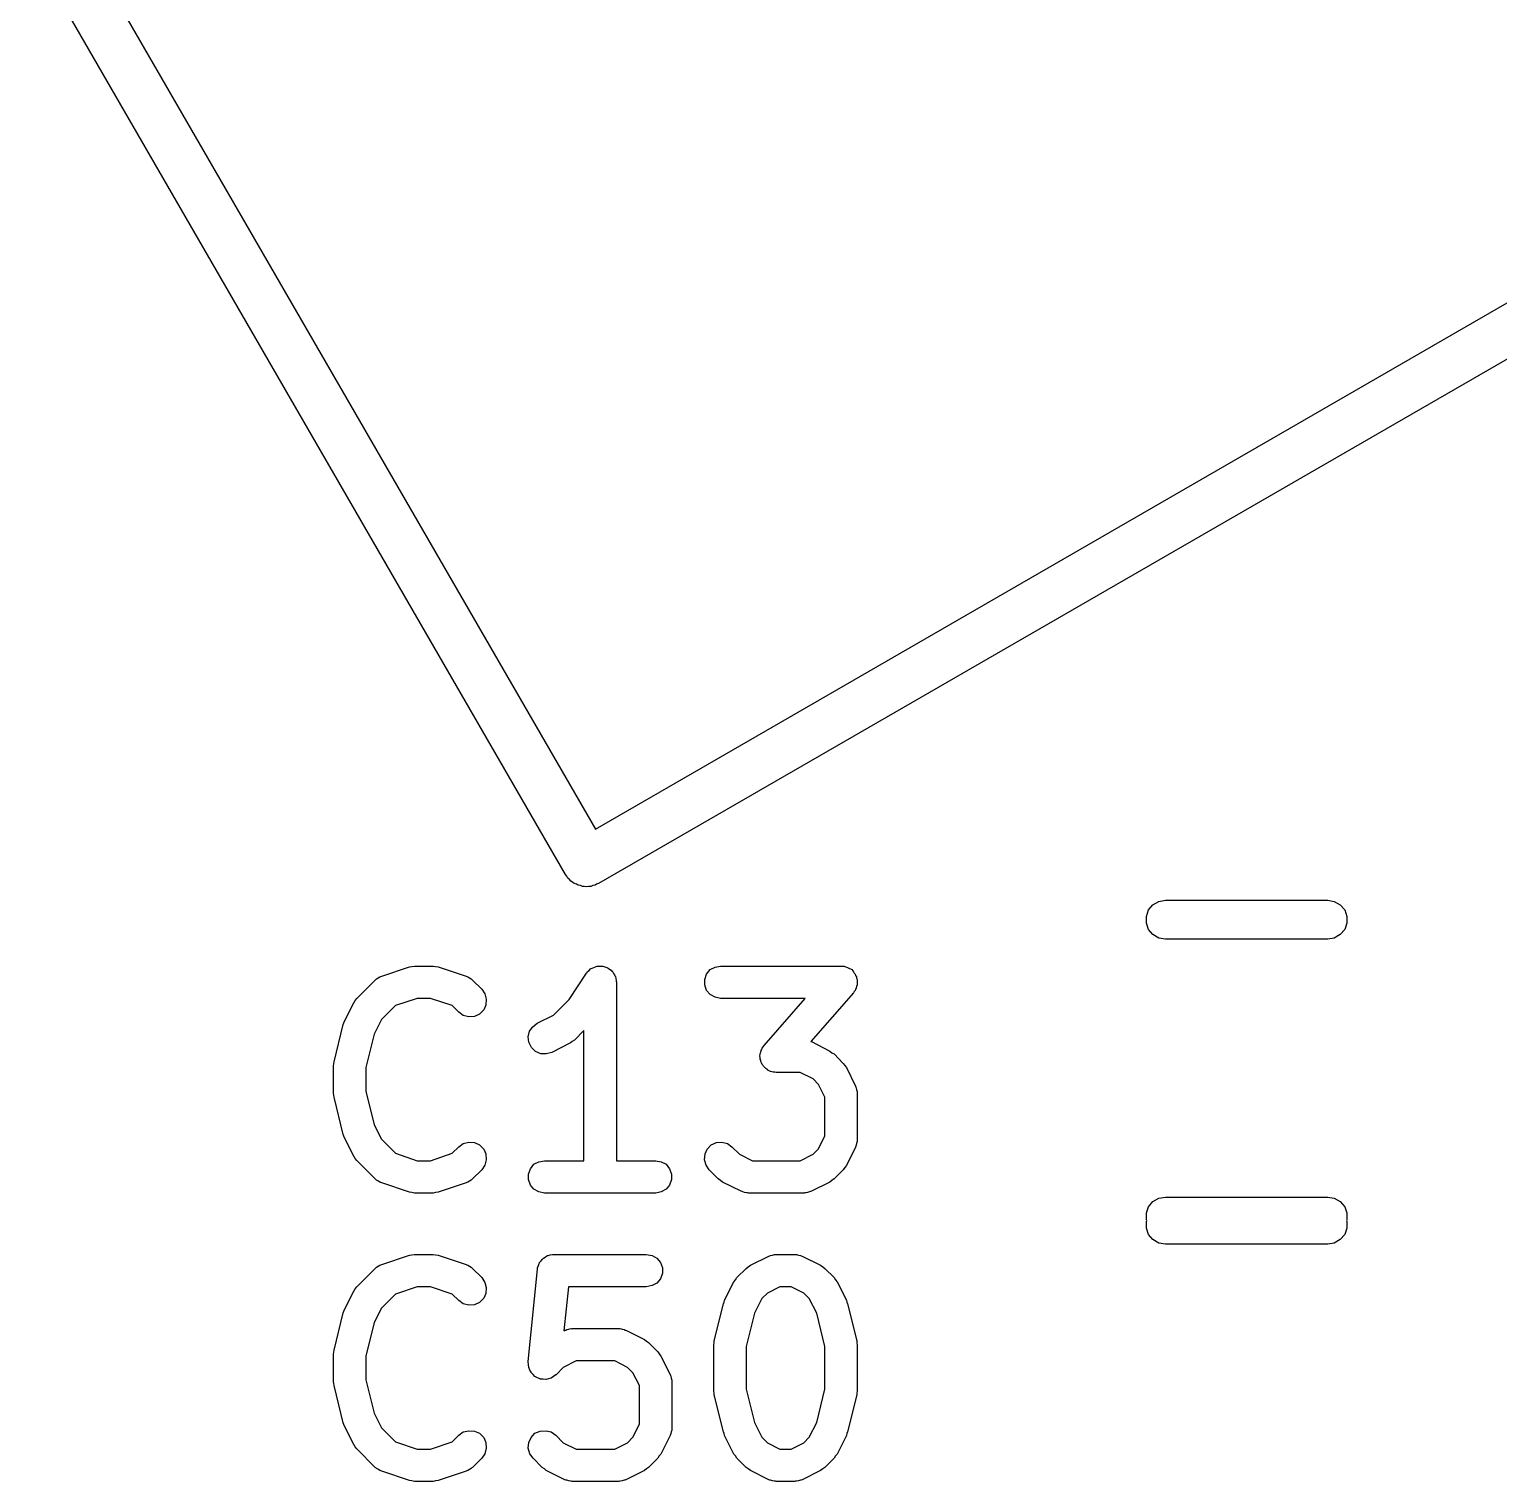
# Model space of a CAD drawing. Extents: x 83.4 to 168.1, y -157.3 to -85.4.
# Drawn here: x 121.518 to 126.045, y -107.045 to -102.569 of the extents above; entities that cross this region are included whole.
import ezdxf

# ---------------------------------------------------------------- set-up
doc = ezdxf.new("R2010")
doc.units = 0
doc.header["$MEASUREMENT"] = 0
doc.layers.add('BLACK', color=7, linetype='CONTINUOUS')

msp = doc.modelspace()

# ---------------------------------------------------------------- linework, layer by layer
at = {"layer": 'Black'}
for p, q in [((123.17, -105.174), (115.62, -92.0972)), ((117.587, -95.2048), (123.262, -105.034)), ((123.262, -105.034), (134.564, -98.5092)), ((134.704, -98.6016), (123.272, -105.202)), ((123.174, -105.179), (123.17, -105.174)), ((123.177, -105.185), (123.174, -105.179)), ((123.182, -105.189), (123.177, -105.185)), ((123.187, -105.194), (123.182, -105.189)), ((123.192, -105.197), (123.187, -105.194)), ((123.197, -105.202), (123.192, -105.197)), ((123.204, -105.204), (123.197, -105.202)), ((123.209, -105.207), (123.204, -105.204)), ((123.216, -105.208), (123.209, -105.207)), ((123.222, -105.211), (123.216, -105.208)), ((123.228, -105.211), (123.222, -105.211)), ((123.235, -105.212), (123.228, -105.211)), ((123.241, -105.211), (123.235, -105.212)), ((123.248, -105.211), (123.241, -105.211)), ((123.254, -105.208), (123.248, -105.211)), ((123.261, -105.207), (123.254, -105.208)), ((123.266, -105.204), (123.261, -105.207)), ((123.272, -105.202), (123.266, -105.204)), ((124.98, -105.267), (124.998, -105.257)), ((124.998, -105.257), (125.019, -105.253)), ((125.019, -105.253), (125.519, -105.253)), ((125.519, -105.253), (125.539, -105.257)), ((125.539, -105.257), (125.557, -105.267)), ((124.96, -105.303), (124.967, -105.283)), ((124.967, -105.283), (124.98, -105.267)), ((125.557, -105.267), (125.571, -105.283)), ((125.571, -105.283), (125.578, -105.303)), ((124.96, -105.324), (124.96, -105.303)), ((124.967, -105.343), (124.96, -105.324)), ((124.98, -105.359), (124.967, -105.343)), ((125.571, -105.343), (125.557, -105.359)), ((125.578, -105.324), (125.571, -105.343)), ((125.578, -105.303), (125.578, -105.324)), ((124.998, -105.37), (124.98, -105.359)), ((125.019, -105.373), (124.998, -105.37)), ((125.519, -105.373), (125.019, -105.373)), ((125.539, -105.37), (125.519, -105.373)), ((125.557, -105.359), (125.539, -105.37)), ((122.604, -105.487), (122.689, -105.458)), ((122.689, -105.458), (122.697, -105.457)), ((122.697, -105.457), (122.705, -105.456)), ((122.705, -105.456), (122.762, -105.456)), ((122.762, -105.456), (122.77, -105.457)), ((122.77, -105.457), (122.778, -105.458)), ((122.778, -105.458), (122.864, -105.487)), ((123.181, -105.559), (123.235, -105.478)), ((123.235, -105.478), (123.237, -105.476)), ((123.237, -105.476), (123.238, -105.473)), ((123.238, -105.473), (123.243, -105.47)), ((123.243, -105.47), (123.247, -105.465)), ((123.247, -105.465), (123.249, -105.464)), ((123.249, -105.464), (123.252, -105.462)), ((123.252, -105.462), (123.257, -105.46)), ((123.257, -105.46), (123.263, -105.458)), ((123.263, -105.458), (123.265, -105.457)), ((123.265, -105.457), (123.268, -105.456)), ((123.268, -105.456), (123.274, -105.456)), ((123.274, -105.456), (123.28, -105.456)), ((123.28, -105.456), (123.282, -105.456)), ((123.282, -105.456), (123.285, -105.456)), ((123.285, -105.456), (123.291, -105.458)), ((123.291, -105.458), (123.297, -105.46)), ((123.297, -105.46), (123.299, -105.461)), ((123.299, -105.461), (123.302, -105.462)), ((123.302, -105.462), (123.306, -105.466)), ((123.306, -105.466), (123.311, -105.469)), ((123.311, -105.469), (123.313, -105.472)), ((123.313, -105.472), (123.315, -105.473)), ((123.315, -105.473), (123.318, -105.479)), ((123.318, -105.479), (123.321, -105.483)), ((123.321, -105.483), (123.322, -105.486)), ((123.599, -105.497), (123.605, -105.481)), ((123.605, -105.481), (123.616, -105.467)), ((123.616, -105.467), (123.631, -105.459)), ((123.631, -105.459), (123.648, -105.456)), ((123.648, -105.456), (124.019, -105.456)), ((124.019, -105.456), (124.024, -105.456)), ((124.024, -105.456), (124.029, -105.456)), ((124.029, -105.456), (124.033, -105.458)), ((124.033, -105.458), (124.037, -105.459)), ((124.037, -105.459), (124.041, -105.461)), ((124.041, -105.461), (124.045, -105.463)), ((124.045, -105.463), (124.048, -105.465)), ((124.048, -105.465), (124.052, -105.467)), ((124.052, -105.467), (124.055, -105.471)), ((124.055, -105.471), (124.058, -105.474)), ((124.058, -105.474), (124.06, -105.478)), ((124.06, -105.478), (124.063, -105.481)), ((124.063, -105.481), (124.064, -105.485)), ((122.527, -105.556), (122.584, -105.499)), ((122.584, -105.499), (122.586, -105.497)), ((122.586, -105.497), (122.588, -105.495)), ((122.588, -105.495), (122.593, -105.492)), ((122.593, -105.492), (122.598, -105.489)), ((122.598, -105.489), (122.601, -105.488)), ((122.601, -105.488), (122.604, -105.487)), ((122.864, -105.487), (122.866, -105.488)), ((122.866, -105.488), (122.869, -105.489)), ((122.869, -105.489), (122.874, -105.492)), ((122.874, -105.492), (122.879, -105.495)), ((122.879, -105.495), (122.881, -105.497)), ((122.881, -105.497), (122.883, -105.499)), ((122.883, -105.499), (122.912, -105.527)), ((122.912, -105.527), (122.922, -105.542)), ((123.322, -105.486), (123.324, -105.488)), ((123.324, -105.488), (123.325, -105.494)), ((123.325, -105.494), (123.326, -105.5)), ((123.326, -105.5), (123.326, -105.503)), ((123.326, -105.503), (123.327, -105.506)), ((123.327, -105.506), (123.327, -106.056)), ((123.599, -105.514), (123.599, -105.497)), ((123.605, -105.531), (123.599, -105.514)), ((124.064, -105.527), (124.063, -105.531)), ((124.064, -105.485), (124.067, -105.489)), ((124.066, -105.524), (124.064, -105.527)), ((124.067, -105.519), (124.066, -105.524)), ((124.067, -105.489), (124.067, -105.493)), ((124.067, -105.493), (124.069, -105.497)), ((124.069, -105.514), (124.067, -105.519)), ((124.069, -105.497), (124.069, -105.502)), ((124.069, -105.502), (124.069, -105.507)), ((124.069, -105.507), (124.069, -105.51)), ((124.069, -105.51), (124.069, -105.514)), ((122.489, -105.626), (122.518, -105.569)), ((122.518, -105.569), (122.522, -105.562)), ((122.522, -105.562), (122.527, -105.556)), ((122.713, -105.556), (122.646, -105.578)), ((122.754, -105.556), (122.713, -105.556)), ((122.821, -105.578), (122.754, -105.556)), ((122.922, -105.542), (122.926, -105.558)), ((122.926, -105.558), (122.925, -105.576)), ((123.133, -105.607), (123.181, -105.559)), ((123.616, -105.544), (123.605, -105.531)), ((123.631, -105.552), (123.616, -105.544)), ((123.648, -105.556), (123.631, -105.552)), ((123.909, -105.556), (123.648, -105.556)), ((123.782, -105.701), (123.909, -105.556)), ((124.057, -105.538), (123.926, -105.689)), ((124.06, -105.534), (124.057, -105.538)), ((124.063, -105.531), (124.06, -105.534)), ((122.646, -105.578), (122.603, -105.621)), ((122.841, -105.598), (122.821, -105.578)), ((122.855, -105.608), (122.841, -105.598)), ((122.872, -105.612), (122.855, -105.608)), ((122.89, -105.611), (122.872, -105.612)), ((122.905, -105.604), (122.89, -105.611)), ((122.918, -105.591), (122.905, -105.604)), ((122.925, -105.576), (122.918, -105.591)), ((123.083, -105.632), (123.133, -105.607)), ((122.457, -105.751), (122.485, -105.636)), ((122.485, -105.636), (122.487, -105.631)), ((122.487, -105.631), (122.489, -105.626)), ((122.603, -105.621), (122.581, -105.666)), ((123.055, -105.674), (123.059, -105.657)), ((123.059, -105.657), (123.069, -105.643)), ((123.069, -105.643), (123.083, -105.632)), ((123.227, -105.655), (123.198, -105.684)), ((123.227, -106.056), (123.227, -105.655)), ((122.581, -105.666), (122.555, -105.769)), ((123.057, -105.691), (123.055, -105.674)), ((123.065, -105.707), (123.057, -105.691)), ((123.078, -105.719), (123.065, -105.707)), ((123.185, -105.693), (123.128, -105.722)), ((123.191, -105.688), (123.185, -105.693)), ((123.198, -105.684), (123.191, -105.688)), ((123.775, -105.713), (123.776, -105.709)), ((123.776, -105.709), (123.779, -105.705)), ((123.779, -105.705), (123.782, -105.701)), ((123.926, -105.689), (123.928, -105.689)), ((123.928, -105.689), (123.985, -105.718)), ((122.456, -105.757), (122.457, -105.751)), ((123.094, -105.726), (123.078, -105.719)), ((123.111, -105.727), (123.094, -105.726)), ((123.128, -105.722), (123.111, -105.727)), ((123.769, -105.733), (123.77, -105.729)), ((123.77, -105.738), (123.769, -105.733)), ((123.77, -105.725), (123.772, -105.721)), ((123.77, -105.729), (123.77, -105.725)), ((123.77, -105.743), (123.77, -105.738)), ((123.772, -105.746), (123.77, -105.743)), ((123.772, -105.721), (123.773, -105.716)), ((123.772, -105.75), (123.772, -105.746)), ((123.774, -105.754), (123.772, -105.75)), ((123.773, -105.716), (123.775, -105.713)), ((123.776, -105.759), (123.774, -105.754)), ((123.985, -105.718), (123.991, -105.723)), ((123.991, -105.723), (123.998, -105.727)), ((123.998, -105.727), (124.026, -105.756)), ((122.455, -105.763), (122.456, -105.757)), ((122.455, -105.848), (122.455, -105.763)), ((122.555, -105.769), (122.555, -105.842)), ((123.779, -105.762), (123.776, -105.759)), ((123.78, -105.765), (123.779, -105.762)), ((123.784, -105.769), (123.78, -105.765)), ((123.787, -105.772), (123.784, -105.769)), ((123.791, -105.774), (123.787, -105.772)), ((123.794, -105.777), (123.791, -105.774)), ((123.798, -105.779), (123.794, -105.777)), ((123.802, -105.781), (123.798, -105.779)), ((123.806, -105.782), (123.802, -105.781)), ((123.81, -105.783), (123.806, -105.782)), ((123.815, -105.783), (123.81, -105.783)), ((123.819, -105.784), (123.815, -105.783)), ((123.893, -105.784), (123.819, -105.784)), ((123.933, -105.804), (123.893, -105.784)), ((124.026, -105.756), (124.031, -105.762)), ((124.031, -105.762), (124.036, -105.769)), ((124.036, -105.769), (124.064, -105.826)), ((122.555, -105.842), (122.581, -105.945)), ((123.95, -105.821), (123.933, -105.804)), ((123.969, -105.86), (123.95, -105.821)), ((124.064, -105.826), (124.065, -105.829)), ((124.065, -105.829), (124.066, -105.831)), ((124.066, -105.831), (124.067, -105.837)), ((124.067, -105.837), (124.069, -105.843)), ((124.069, -105.843), (124.069, -105.846)), ((122.456, -105.854), (122.455, -105.848)), ((122.457, -105.86), (122.456, -105.854)), ((122.485, -105.975), (122.457, -105.86)), ((123.969, -105.979), (123.969, -105.86)), ((124.069, -105.846), (124.069, -105.848)), ((124.069, -105.848), (124.069, -105.991)), ((122.487, -105.98), (122.485, -105.975)), ((122.489, -105.985), (122.487, -105.98)), ((122.581, -105.945), (122.603, -105.99)), ((123.95, -106.019), (123.969, -105.979)), ((122.518, -106.042), (122.489, -105.985)), ((122.603, -105.99), (122.646, -106.033)), ((122.821, -106.033), (122.841, -106.013)), ((122.841, -106.013), (122.855, -106.003)), ((122.855, -106.003), (122.872, -105.999)), ((122.872, -105.999), (122.89, -106)), ((122.89, -106), (122.905, -106.007)), ((122.905, -106.007), (122.918, -106.02)), ((122.918, -106.02), (122.925, -106.035)), ((123.6, -106.035), (123.607, -106.02)), ((123.607, -106.02), (123.619, -106.007)), ((123.619, -106.007), (123.635, -106)), ((123.635, -106), (123.652, -105.999)), ((123.652, -105.999), (123.669, -106.003)), ((123.669, -106.003), (123.683, -106.013)), ((123.683, -106.013), (123.706, -106.036)), ((123.933, -106.036), (123.95, -106.019)), ((124.064, -106.014), (124.036, -106.071)), ((124.065, -106.011), (124.064, -106.014)), ((124.066, -106.008), (124.065, -106.011)), ((124.067, -106.003), (124.066, -106.008)), ((124.069, -105.997), (124.067, -106.003)), ((124.069, -105.991), (124.069, -105.994)), ((124.069, -105.994), (124.069, -105.997)), ((122.522, -106.049), (122.518, -106.042)), ((122.527, -106.055), (122.522, -106.049)), ((122.584, -106.112), (122.527, -106.055)), ((122.646, -106.033), (122.713, -106.056)), ((122.713, -106.056), (122.754, -106.056)), ((122.754, -106.056), (122.821, -106.033)), ((122.922, -106.07), (122.912, -106.084)), ((122.926, -106.053), (122.922, -106.07)), ((122.925, -106.035), (122.926, -106.053)), ((123.062, -106.081), (123.073, -106.067)), ((123.073, -106.067), (123.088, -106.059)), ((123.088, -106.059), (123.105, -106.056)), ((123.105, -106.056), (123.227, -106.056)), ((123.327, -106.056), (123.448, -106.056)), ((123.448, -106.056), (123.465, -106.059)), ((123.465, -106.059), (123.48, -106.067)), ((123.48, -106.067), (123.491, -106.081)), ((123.598, -106.053), (123.6, -106.035)), ((123.603, -106.07), (123.598, -106.053)), ((123.613, -106.084), (123.603, -106.07)), ((123.706, -106.036), (123.746, -106.056)), ((123.746, -106.056), (123.893, -106.056)), ((123.893, -106.056), (123.933, -106.036)), ((124.036, -106.071), (124.031, -106.077)), ((122.586, -106.114), (122.584, -106.112)), ((122.588, -106.116), (122.586, -106.114)), ((122.594, -106.119), (122.588, -106.116)), ((122.879, -106.116), (122.874, -106.119)), ((122.881, -106.114), (122.879, -106.116)), ((122.883, -106.112), (122.881, -106.114)), ((122.912, -106.084), (122.883, -106.112)), ((123.056, -106.097), (123.062, -106.081)), ((123.056, -106.114), (123.056, -106.097)), ((123.062, -106.131), (123.056, -106.114)), ((123.491, -106.081), (123.497, -106.097)), ((123.497, -106.114), (123.491, -106.131)), ((123.497, -106.097), (123.497, -106.114)), ((123.641, -106.112), (123.613, -106.084)), ((123.648, -106.117), (123.641, -106.112)), ((123.654, -106.122), (123.648, -106.117)), ((123.991, -106.117), (123.985, -106.122)), ((123.998, -106.112), (123.991, -106.117)), ((124.026, -106.084), (123.998, -106.112)), ((124.031, -106.077), (124.026, -106.084)), ((122.598, -106.122), (122.594, -106.119)), ((122.601, -106.123), (122.598, -106.122)), ((122.604, -106.124), (122.601, -106.123)), ((122.689, -106.153), (122.604, -106.124)), ((122.697, -106.154), (122.689, -106.153)), ((122.705, -106.156), (122.697, -106.154)), ((122.762, -106.156), (122.705, -106.156)), ((122.77, -106.154), (122.762, -106.156)), ((122.778, -106.153), (122.77, -106.154)), ((122.864, -106.124), (122.778, -106.153)), ((122.866, -106.123), (122.864, -106.124)), ((122.869, -106.122), (122.866, -106.123)), ((122.874, -106.119), (122.869, -106.122)), ((123.073, -106.144), (123.062, -106.131)), ((123.088, -106.152), (123.073, -106.144)), ((123.105, -106.156), (123.088, -106.152)), ((123.448, -106.156), (123.105, -106.156)), ((123.465, -106.152), (123.448, -106.156)), ((123.48, -106.144), (123.465, -106.152)), ((123.491, -106.131), (123.48, -106.144)), ((123.711, -106.15), (123.654, -106.122)), ((123.714, -106.151), (123.711, -106.15)), ((123.717, -106.152), (123.714, -106.151)), ((123.722, -106.154), (123.717, -106.152)), ((123.728, -106.155), (123.722, -106.154)), ((123.731, -106.155), (123.728, -106.155)), ((123.734, -106.156), (123.731, -106.155)), ((123.905, -106.156), (123.734, -106.156)), ((123.908, -106.155), (123.905, -106.156)), ((123.911, -106.155), (123.908, -106.155)), ((123.916, -106.154), (123.911, -106.155)), ((123.922, -106.152), (123.916, -106.154)), ((123.925, -106.151), (123.922, -106.152)), ((123.928, -106.15), (123.925, -106.151)), ((123.985, -106.122), (123.928, -106.15)), ((124.96, -106.217), (124.967, -106.198)), ((124.967, -106.198), (124.98, -106.182)), ((124.98, -106.182), (124.998, -106.171)), ((124.998, -106.171), (125.019, -106.168)), ((125.019, -106.168), (125.519, -106.168)), ((125.519, -106.168), (125.539, -106.171)), ((125.539, -106.171), (125.557, -106.182)), ((125.557, -106.182), (125.571, -106.198)), ((125.571, -106.198), (125.578, -106.217)), ((124.96, -106.238), (124.96, -106.217)), ((124.961, -106.24), (124.96, -106.238)), ((124.96, -106.243), (124.961, -106.24)), ((124.96, -106.264), (124.96, -106.243)), ((125.578, -106.238), (125.577, -106.24)), ((125.577, -106.24), (125.578, -106.243)), ((125.578, -106.217), (125.578, -106.238)), ((125.578, -106.243), (125.578, -106.264)), ((124.967, -106.283), (124.96, -106.264)), ((124.98, -106.299), (124.967, -106.283)), ((125.571, -106.283), (125.557, -106.299)), ((125.578, -106.264), (125.571, -106.283)), ((124.998, -106.31), (124.98, -106.299)), ((125.019, -106.313), (124.998, -106.31)), ((125.519, -106.313), (125.019, -106.313)), ((125.539, -106.31), (125.519, -106.313)), ((125.557, -106.299), (125.539, -106.31)), ((122.527, -106.445), (122.584, -106.388)), ((122.584, -106.388), (122.586, -106.386)), ((122.586, -106.386), (122.588, -106.384)), ((122.588, -106.384), (122.593, -106.381)), ((122.593, -106.381), (122.598, -106.378)), ((122.598, -106.378), (122.601, -106.377)), ((122.601, -106.377), (122.604, -106.376)), ((122.604, -106.376), (122.689, -106.347)), ((122.689, -106.347), (122.697, -106.346)), ((122.697, -106.346), (122.705, -106.345)), ((122.705, -106.345), (122.762, -106.345)), ((122.762, -106.345), (122.77, -106.346)), ((122.77, -106.346), (122.778, -106.347)), ((122.778, -106.347), (122.864, -106.376)), ((122.864, -106.376), (122.866, -106.377)), ((122.866, -106.377), (122.869, -106.378)), ((122.869, -106.378), (122.874, -106.381)), ((122.874, -106.381), (122.879, -106.384)), ((122.879, -106.384), (122.881, -106.386)), ((122.881, -106.386), (122.883, -106.388)), ((122.883, -106.388), (122.912, -106.416)), ((123.084, -106.386), (123.087, -106.379)), ((123.084, -106.388), (123.084, -106.386)), ((123.084, -106.39), (123.084, -106.388)), ((123.087, -106.379), (123.089, -106.373)), ((123.089, -106.373), (123.09, -106.371)), ((123.09, -106.37), (123.095, -106.364)), ((123.09, -106.371), (123.09, -106.37)), ((123.095, -106.364), (123.099, -106.359)), ((123.099, -106.359), (123.1, -106.358)), ((123.1, -106.358), (123.102, -106.356)), ((123.102, -106.356), (123.107, -106.353)), ((123.107, -106.353), (123.113, -106.349)), ((123.113, -106.349), (123.115, -106.348)), ((123.115, -106.348), (123.117, -106.348)), ((123.117, -106.348), (123.123, -106.346)), ((123.123, -106.346), (123.13, -106.345)), ((123.13, -106.345), (123.132, -106.345)), ((123.132, -106.345), (123.134, -106.345)), ((123.134, -106.345), (123.419, -106.345)), ((123.419, -106.345), (123.437, -106.348)), ((123.437, -106.348), (123.452, -106.356)), ((123.452, -106.356), (123.463, -106.37)), ((123.463, -106.37), (123.469, -106.386)), ((123.469, -106.386), (123.469, -106.403)), ((123.698, -106.416), (123.727, -106.388)), ((123.727, -106.388), (123.733, -106.383)), ((123.733, -106.383), (123.74, -106.378)), ((123.74, -106.378), (123.797, -106.35)), ((123.797, -106.35), (123.8, -106.349)), ((123.8, -106.349), (123.802, -106.348)), ((123.802, -106.348), (123.808, -106.347)), ((123.808, -106.347), (123.814, -106.345)), ((123.814, -106.345), (123.817, -106.345)), ((123.817, -106.345), (123.819, -106.345)), ((123.819, -106.345), (123.877, -106.345)), ((123.877, -106.345), (123.879, -106.345)), ((123.879, -106.345), (123.882, -106.345)), ((123.882, -106.345), (123.888, -106.347)), ((123.888, -106.347), (123.894, -106.348)), ((123.894, -106.348), (123.896, -106.349)), ((123.896, -106.349), (123.899, -106.35)), ((123.899, -106.35), (123.956, -106.378)), ((123.956, -106.378), (123.963, -106.383)), ((123.963, -106.383), (123.969, -106.388)), ((123.969, -106.388), (123.998, -106.416)), ((122.912, -106.416), (122.922, -106.431)), ((122.922, -106.431), (122.926, -106.447)), ((123.055, -106.675), (123.084, -106.39)), ((123.452, -106.433), (123.437, -106.441)), ((123.463, -106.42), (123.452, -106.433)), ((123.469, -106.403), (123.463, -106.42)), ((123.66, -106.486), (123.689, -106.429)), ((123.689, -106.429), (123.694, -106.423)), ((123.694, -106.423), (123.698, -106.416)), ((123.998, -106.416), (124.002, -106.423)), ((124.002, -106.423), (124.007, -106.429)), ((124.007, -106.429), (124.036, -106.486)), ((122.489, -106.515), (122.518, -106.458)), ((122.518, -106.458), (122.522, -106.451)), ((122.522, -106.451), (122.527, -106.445)), ((122.646, -106.467), (122.603, -106.51)), ((122.713, -106.445), (122.646, -106.467)), ((122.754, -106.445), (122.713, -106.445)), ((122.821, -106.467), (122.754, -106.445)), ((122.841, -106.487), (122.821, -106.467)), ((122.925, -106.465), (122.918, -106.48)), ((122.926, -106.447), (122.925, -106.465)), ((123.179, -106.445), (123.165, -106.58)), ((123.419, -106.445), (123.179, -106.445)), ((123.437, -106.441), (123.419, -106.445)), ((123.792, -106.464), (123.775, -106.481)), ((123.831, -106.445), (123.792, -106.464)), ((123.865, -106.445), (123.831, -106.445)), ((123.904, -106.464), (123.865, -106.445)), ((123.921, -106.481), (123.904, -106.464)), ((122.485, -106.525), (122.487, -106.52)), ((122.487, -106.52), (122.489, -106.515)), ((122.603, -106.51), (122.581, -106.555)), ((122.855, -106.497), (122.841, -106.487)), ((122.872, -106.501), (122.855, -106.497)), ((122.89, -106.5), (122.872, -106.501)), ((122.905, -106.493), (122.89, -106.5)), ((122.918, -106.48), (122.905, -106.493)), ((123.628, -106.611), (123.657, -106.497)), ((123.657, -106.497), (123.659, -106.492)), ((123.659, -106.492), (123.66, -106.486)), ((123.775, -106.481), (123.752, -106.526)), ((123.944, -106.526), (123.921, -106.481)), ((124.036, -106.486), (124.037, -106.492)), ((124.037, -106.492), (124.039, -106.497)), ((124.039, -106.497), (124.068, -106.611)), ((122.457, -106.64), (122.485, -106.525)), ((122.581, -106.555), (122.555, -106.658)), ((123.752, -106.526), (123.727, -106.629)), ((123.969, -106.629), (123.944, -106.526)), ((123.165, -106.58), (123.168, -106.578)), ((123.168, -106.578), (123.171, -106.578)), ((123.171, -106.578), (123.174, -106.576)), ((123.174, -106.576), (123.18, -106.575)), ((123.18, -106.575), (123.185, -106.573)), ((123.185, -106.573), (123.188, -106.574)), ((123.188, -106.574), (123.191, -106.573)), ((123.191, -106.573), (123.334, -106.573)), ((123.334, -106.573), (123.337, -106.574)), ((123.337, -106.574), (123.339, -106.573)), ((123.339, -106.573), (123.345, -106.575)), ((123.345, -106.575), (123.351, -106.576)), ((123.351, -106.576), (123.353, -106.578)), ((123.353, -106.578), (123.356, -106.578)), ((123.356, -106.578), (123.413, -106.607)), ((123.413, -106.607), (123.42, -106.612)), ((123.42, -106.612), (123.426, -106.616)), ((123.628, -106.617), (123.628, -106.611)), ((124.068, -106.611), (124.068, -106.617)), ((122.455, -106.652), (122.456, -106.646)), ((122.455, -106.737), (122.455, -106.652)), ((122.456, -106.646), (122.457, -106.64)), ((122.555, -106.658), (122.555, -106.731)), ((123.426, -106.616), (123.455, -106.645)), ((123.455, -106.645), (123.459, -106.651)), ((123.459, -106.651), (123.464, -106.658)), ((123.464, -106.658), (123.493, -106.715)), ((123.627, -106.623), (123.628, -106.617)), ((123.627, -106.766), (123.627, -106.623)), ((123.727, -106.629), (123.727, -106.76)), ((123.969, -106.76), (123.969, -106.629)), ((124.068, -106.617), (124.069, -106.623)), ((124.069, -106.623), (124.069, -106.766)), ((123.055, -106.676), (123.055, -106.675)), ((123.056, -106.684), (123.055, -106.676)), ((123.055, -106.676), (123.055, -106.676)), ((123.057, -106.693), (123.056, -106.684)), ((123.06, -106.701), (123.057, -106.693)), ((123.057, -106.693), (123.057, -106.693)), ((123.057, -106.693), (123.057, -106.693)), ((123.064, -106.708), (123.06, -106.701)), ((123.163, -106.693), (123.141, -106.716)), ((123.203, -106.673), (123.163, -106.693)), ((123.322, -106.673), (123.203, -106.673)), ((123.361, -106.693), (123.322, -106.673)), ((123.378, -106.71), (123.361, -106.693)), ((122.456, -106.743), (122.455, -106.737)), ((122.457, -106.749), (122.456, -106.743)), ((122.485, -106.864), (122.457, -106.749)), ((122.555, -106.731), (122.581, -106.834)), ((123.064, -106.709), (123.064, -106.708)), ((123.07, -106.715), (123.064, -106.709)), ((123.064, -106.709), (123.064, -106.709)), ((123.076, -106.721), (123.07, -106.715)), ((123.084, -106.725), (123.076, -106.721)), ((123.076, -106.721), (123.076, -106.721)), ((123.076, -106.721), (123.076, -106.721)), ((123.092, -106.728), (123.084, -106.725)), ((123.092, -106.729), (123.092, -106.728)), ((123.092, -106.728), (123.092, -106.728)), ((123.101, -106.729), (123.092, -106.729)), ((123.109, -106.73), (123.101, -106.729)), ((123.11, -106.73), (123.109, -106.73)), ((123.109, -106.73), (123.109, -106.73)), ((123.118, -106.728), (123.11, -106.73)), ((123.126, -106.726), (123.118, -106.728)), ((123.133, -106.721), (123.126, -106.726)), ((123.126, -106.726), (123.126, -106.726)), ((123.126, -106.726), (123.126, -106.726)), ((123.14, -106.716), (123.133, -106.721)), ((123.141, -106.716), (123.14, -106.716)), ((123.14, -106.716), (123.14, -106.716)), ((123.398, -106.749), (123.378, -106.71)), ((123.398, -106.868), (123.398, -106.749)), ((123.493, -106.715), (123.494, -106.718)), ((123.494, -106.718), (123.495, -106.72)), ((123.495, -106.72), (123.496, -106.726)), ((123.496, -106.726), (123.498, -106.732)), ((123.498, -106.732), (123.498, -106.735)), ((123.498, -106.735), (123.498, -106.737)), ((123.498, -106.737), (123.498, -106.88)), ((123.628, -106.772), (123.627, -106.766)), ((123.628, -106.778), (123.628, -106.772)), ((123.657, -106.892), (123.628, -106.778)), ((123.727, -106.76), (123.752, -106.863)), ((123.944, -106.863), (123.969, -106.76)), ((124.068, -106.778), (124.039, -106.892)), ((124.069, -106.766), (124.068, -106.772)), ((124.068, -106.772), (124.068, -106.778)), ((122.581, -106.834), (122.603, -106.879)), ((122.487, -106.869), (122.485, -106.864)), ((122.489, -106.874), (122.487, -106.869)), ((122.518, -106.931), (122.489, -106.874)), ((122.603, -106.879), (122.646, -106.922)), ((123.378, -106.908), (123.398, -106.868)), ((123.498, -106.886), (123.496, -106.892)), ((123.498, -106.88), (123.498, -106.883)), ((123.498, -106.883), (123.498, -106.886)), ((123.752, -106.863), (123.775, -106.908)), ((123.921, -106.908), (123.944, -106.863)), ((122.522, -106.938), (122.518, -106.931)), ((122.646, -106.922), (122.713, -106.945)), ((122.754, -106.945), (122.821, -106.922)), ((122.821, -106.922), (122.841, -106.902)), ((122.841, -106.902), (122.855, -106.892)), ((122.855, -106.892), (122.872, -106.888)), ((122.872, -106.888), (122.89, -106.889)), ((122.89, -106.889), (122.905, -106.896)), ((122.905, -106.896), (122.918, -106.909)), ((122.918, -106.909), (122.925, -106.924)), ((122.925, -106.924), (122.926, -106.942)), ((123.055, -106.942), (123.057, -106.924)), ((123.057, -106.924), (123.064, -106.909)), ((123.064, -106.909), (123.076, -106.896)), ((123.076, -106.896), (123.092, -106.889)), ((123.092, -106.889), (123.11, -106.888)), ((123.11, -106.888), (123.126, -106.892)), ((123.126, -106.892), (123.14, -106.902)), ((123.14, -106.902), (123.163, -106.925)), ((123.163, -106.925), (123.203, -106.945)), ((123.322, -106.945), (123.361, -106.925)), ((123.361, -106.925), (123.378, -106.908)), ((123.493, -106.903), (123.464, -106.96)), ((123.494, -106.9), (123.493, -106.903)), ((123.495, -106.897), (123.494, -106.9)), ((123.496, -106.892), (123.495, -106.897)), ((123.659, -106.897), (123.657, -106.892)), ((123.66, -106.903), (123.659, -106.897)), ((123.689, -106.96), (123.66, -106.903)), ((123.775, -106.908), (123.792, -106.925)), ((123.792, -106.925), (123.831, -106.945)), ((123.865, -106.945), (123.904, -106.925)), ((123.904, -106.925), (123.921, -106.908)), ((124.036, -106.903), (124.007, -106.96)), ((124.037, -106.897), (124.036, -106.903)), ((124.039, -106.892), (124.037, -106.897)), ((122.527, -106.944), (122.522, -106.938)), ((122.584, -107.001), (122.527, -106.944)), ((122.713, -106.945), (122.754, -106.945)), ((122.912, -106.973), (122.883, -107.001)), ((122.922, -106.959), (122.912, -106.973)), ((122.926, -106.942), (122.922, -106.959)), ((123.06, -106.959), (123.055, -106.942)), ((123.07, -106.973), (123.06, -106.959)), ((123.098, -107.001), (123.07, -106.973)), ((123.203, -106.945), (123.322, -106.945)), ((123.455, -106.973), (123.426, -107.001)), ((123.459, -106.966), (123.455, -106.973)), ((123.464, -106.96), (123.459, -106.966)), ((123.694, -106.966), (123.689, -106.96)), ((123.698, -106.973), (123.694, -106.966)), ((123.727, -107.001), (123.698, -106.973)), ((123.831, -106.945), (123.865, -106.945)), ((123.998, -106.973), (123.969, -107.001)), ((124.002, -106.966), (123.998, -106.973)), ((124.007, -106.96), (124.002, -106.966)), ((122.586, -107.003), (122.584, -107.001)), ((122.588, -107.005), (122.586, -107.003)), ((122.594, -107.008), (122.588, -107.005)), ((122.598, -107.011), (122.594, -107.008)), ((122.601, -107.012), (122.598, -107.011)), ((122.604, -107.013), (122.601, -107.012)), ((122.689, -107.042), (122.604, -107.013)), ((122.864, -107.013), (122.778, -107.042)), ((122.866, -107.012), (122.864, -107.013)), ((122.869, -107.011), (122.866, -107.012)), ((122.874, -107.008), (122.869, -107.011)), ((122.879, -107.005), (122.874, -107.008)), ((122.881, -107.003), (122.879, -107.005)), ((122.883, -107.001), (122.881, -107.003)), ((123.105, -107.006), (123.098, -107.001)), ((123.111, -107.011), (123.105, -107.006)), ((123.168, -107.039), (123.111, -107.011)), ((123.413, -107.011), (123.356, -107.039)), ((123.42, -107.006), (123.413, -107.011)), ((123.426, -107.001), (123.42, -107.006)), ((123.733, -107.006), (123.727, -107.001)), ((123.74, -107.011), (123.733, -107.006)), ((123.797, -107.039), (123.74, -107.011)), ((123.956, -107.011), (123.899, -107.039)), ((123.963, -107.006), (123.956, -107.011)), ((123.969, -107.001), (123.963, -107.006)), ((122.697, -107.043), (122.689, -107.042)), ((122.705, -107.045), (122.697, -107.043)), ((122.762, -107.045), (122.705, -107.045)), ((122.77, -107.043), (122.762, -107.045)), ((122.778, -107.042), (122.77, -107.043)), ((123.171, -107.04), (123.168, -107.039)), ((123.174, -107.041), (123.171, -107.04)), ((123.18, -107.043), (123.174, -107.041)), ((123.185, -107.044), (123.18, -107.043)), ((123.188, -107.044), (123.185, -107.044)), ((123.191, -107.045), (123.188, -107.044)), ((123.334, -107.045), (123.191, -107.045)), ((123.337, -107.044), (123.334, -107.045)), ((123.339, -107.044), (123.337, -107.044)), ((123.345, -107.043), (123.339, -107.044)), ((123.351, -107.041), (123.345, -107.043)), ((123.353, -107.04), (123.351, -107.041)), ((123.356, -107.039), (123.353, -107.04)), ((123.8, -107.04), (123.797, -107.039)), ((123.802, -107.041), (123.8, -107.04)), ((123.808, -107.043), (123.802, -107.041)), ((123.814, -107.044), (123.808, -107.043)), ((123.817, -107.044), (123.814, -107.044)), ((123.819, -107.045), (123.817, -107.044)), ((123.877, -107.045), (123.819, -107.045)), ((123.879, -107.044), (123.877, -107.045)), ((123.882, -107.044), (123.879, -107.044)), ((123.888, -107.043), (123.882, -107.044)), ((123.894, -107.041), (123.888, -107.043)), ((123.896, -107.04), (123.894, -107.041)), ((123.899, -107.039), (123.896, -107.04))]:
    msp.add_line(p, q, dxfattribs=at)

doc.saveas('drawing.dxf')
